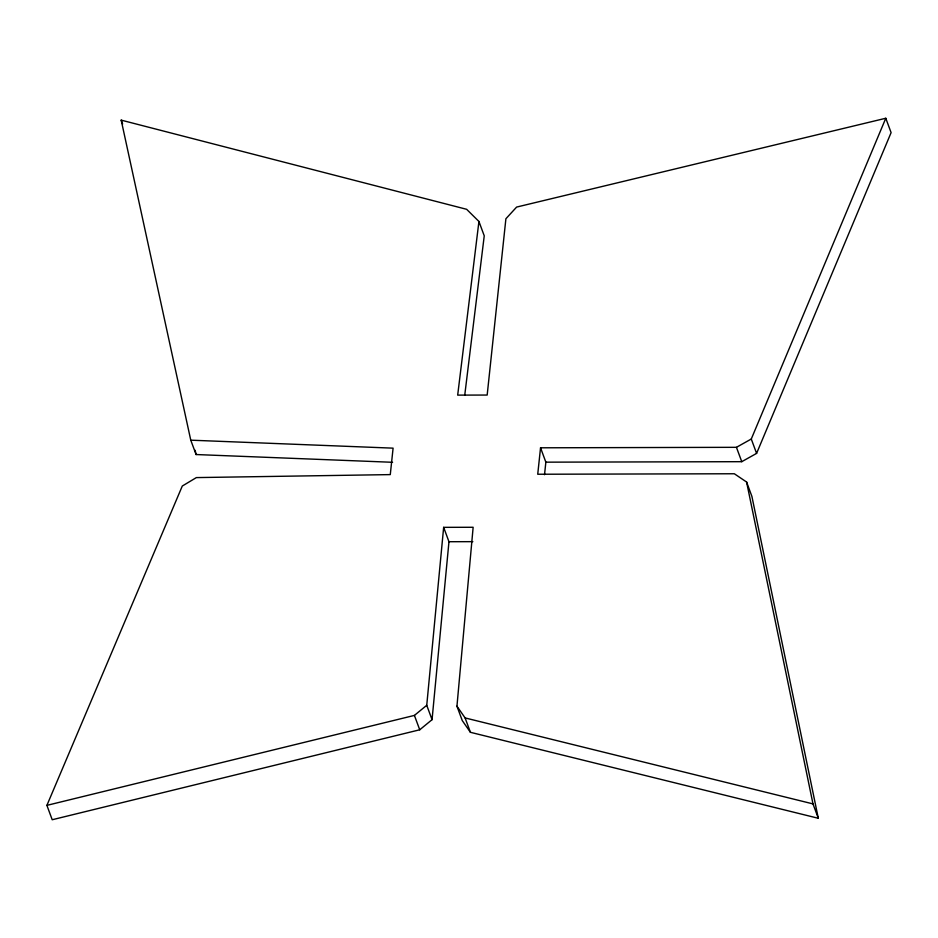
<?xml version="1.0" encoding="UTF-8"?>
<svg xmlns="http://www.w3.org/2000/svg" width="938" height="938" viewBox="0 0 938 938"><rect width="100%" height="100%" fill="white"/><g stroke="black" fill="none" stroke-linecap="round" stroke-linejoin="round"><path stroke-width="1.41" d="M478.931 221.462L457.685 395.121L487.174 395.05L505.899 218.753L516.615 207.075L885.789 118.258L751.279 439.019L736.436 447.32L540.546 447.801L537.732 474.241L734.337 473.76L746.589 482.026L751.901 496.401L818.299 818.276L470.43 732.308L462.27 720.583L456.947 706.208L473.139 527.273L443.651 527.344L426.743 705.294L432.055 719.669L419.732 729.787L52.211 819.742L46.9 805.367L182.289 486.036L196.359 477.594L390.278 474.605L393.092 448.153L190.766 440.18L121.19 120.134L466.632 209.303L478.931 221.462L484.243 235.825L464.767 395.015M432.055 719.669L448.962 541.718L443.651 527.344M544.521 474.698L545.857 462.164L540.546 447.801M545.857 462.164L741.759 461.684L756.591 453.394L891.1 132.633L885.789 118.258M46.9 805.367L414.408 715.413L426.743 705.294M448.962 541.718L472.834 541.66M190.766 440.18L196.089 454.543L392.588 462.293M456.947 706.208L465.107 717.933L812.988 803.901L818.299 818.276M751.279 439.019L756.591 453.394M736.436 447.32L741.759 461.684M465.107 717.933L470.43 732.308M414.408 715.413L419.732 729.787M121.19 120.134L122.644 124.051M195.151 450.263L196.089 454.543M746.589 482.026L812.988 803.901"/></g></svg>
